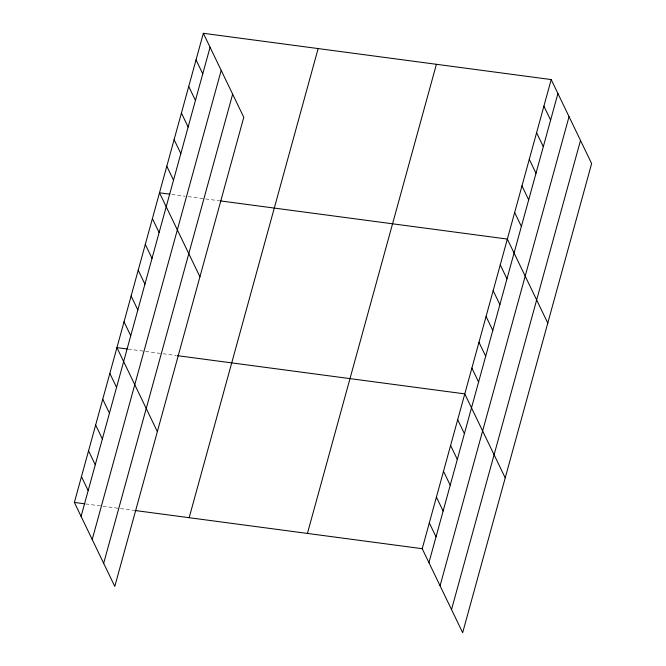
<?xml version="1.0" encoding="UTF-8"?>
<svg xmlns="http://www.w3.org/2000/svg" width="666" height="666" viewBox="0 0 666 666"><rect width="100%" height="100%" fill="white"/><g stroke="black" fill="none" stroke-linecap="round" stroke-linejoin="round"><path stroke-width="0.5" stroke-dasharray="3.33 2.5" d="M171.795 194.439L185.115 196.212M188.195 196.62L204.595 198.801M205.619 198.943L218.939 200.707M128.205 349.117L162.029 353.613M163.053 353.754L176.373 355.527M85.639 503.929L119.464 508.424M120.488 508.566L133.808 510.339"/><path stroke-width="1" d="M203.346 33.3L243.781 117.299L114.793 586.43L74.367 502.43L203.346 33.3L551.207 79.57L591.633 163.57L462.654 632.7L422.219 548.701L551.207 79.57M81.077 516.383L210.065 47.253M92.208 539.502L221.195 70.371M103.663 563.319L232.65 94.189M189.161 517.698L318.14 48.568M307.426 533.433L436.413 64.302M428.937 562.653L557.925 93.523M440.06 585.772L569.047 116.642M451.523 609.581L580.511 140.451M169.747 194.164L159.499 192.807L199.925 276.806M219.963 200.849L507.35 239.069L547.777 323.077M127.181 348.984L116.933 347.619L157.359 431.618M177.397 355.661L464.785 393.889L505.219 477.888M74.367 502.43L84.615 503.796M134.832 510.472L422.219 548.701M543.897 106.152L550.615 120.105M536.588 132.734L543.306 146.695M529.279 159.324L535.997 173.277M521.969 185.906L528.687 199.858M514.66 212.487L521.378 226.448M500.258 264.877L506.976 278.829M493.165 290.676L499.883 304.637M486.072 316.475L492.79 330.436M478.979 342.282L485.697 356.235M471.886 368.082L478.596 382.043M457.692 419.688L464.41 433.641M450.599 445.487L457.317 459.448M443.506 471.295L450.224 485.248M436.413 497.094L443.131 511.047M429.32 522.893L436.03 536.854M196.037 59.882L202.755 73.843M188.736 86.472L195.446 100.424M181.427 113.054L188.137 127.006M174.117 139.635L180.827 153.596M166.808 166.217L173.518 180.178M152.397 218.606L159.116 232.559M145.305 244.405L152.023 258.366M138.212 270.213L144.93 284.166M131.119 296.012L137.837 309.973M124.026 321.811L130.744 335.772M109.832 373.418L116.55 387.379M102.739 399.225L109.457 413.178M95.646 425.025L102.364 438.977M88.553 450.824L95.271 464.785M81.46 476.631L88.178 490.584"/></g></svg>
